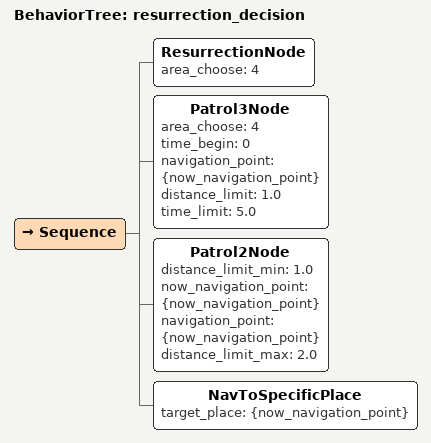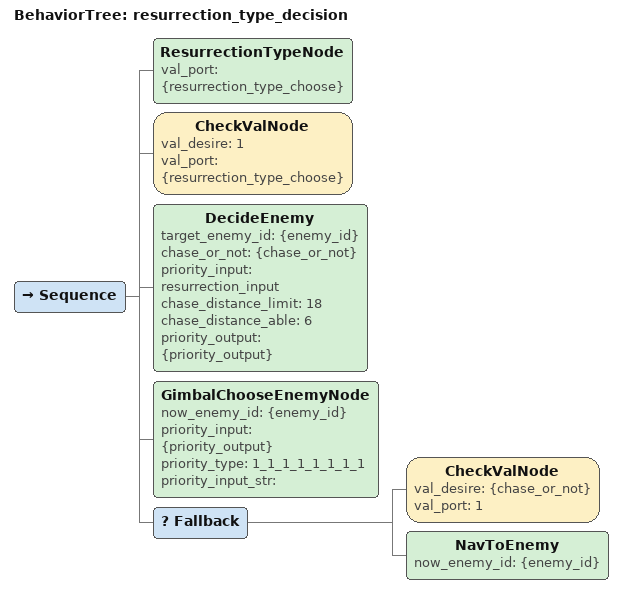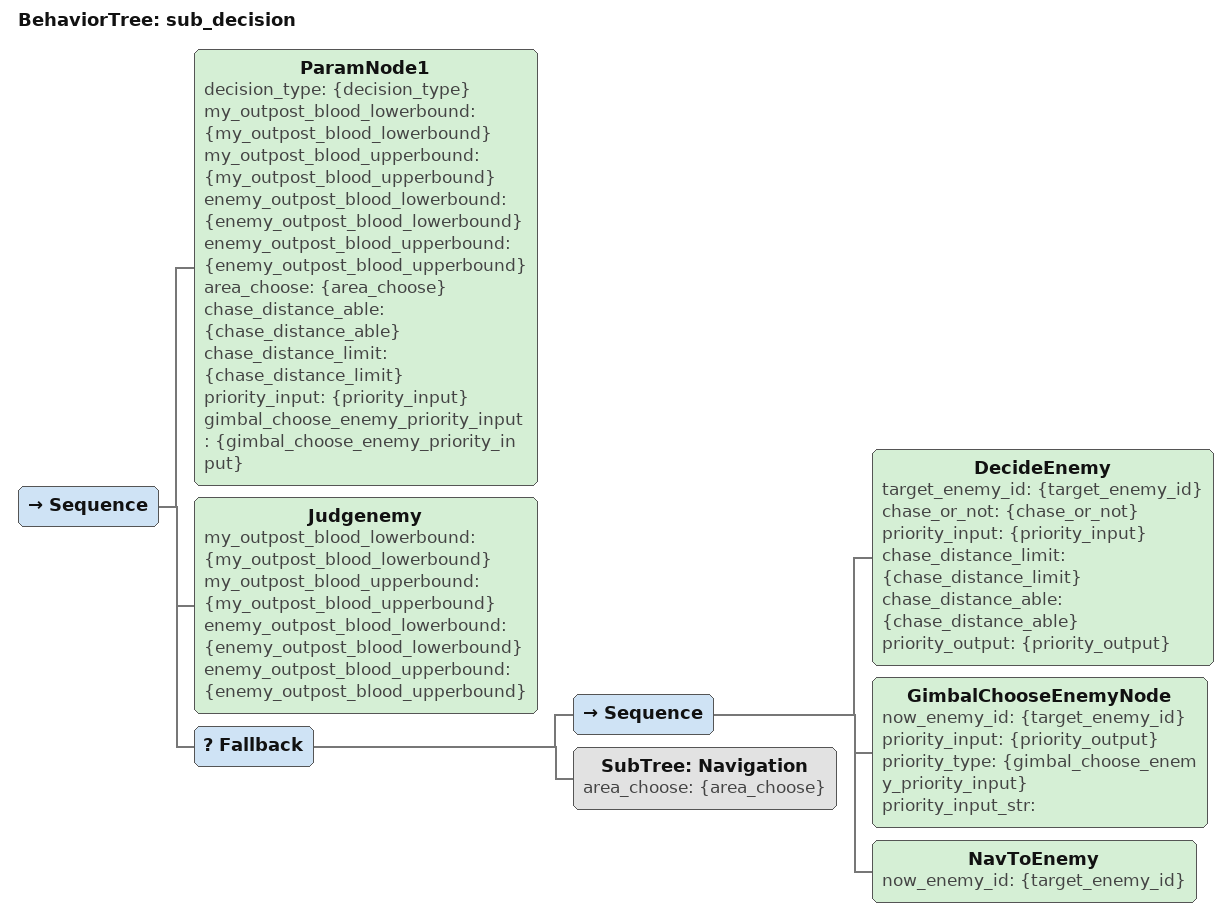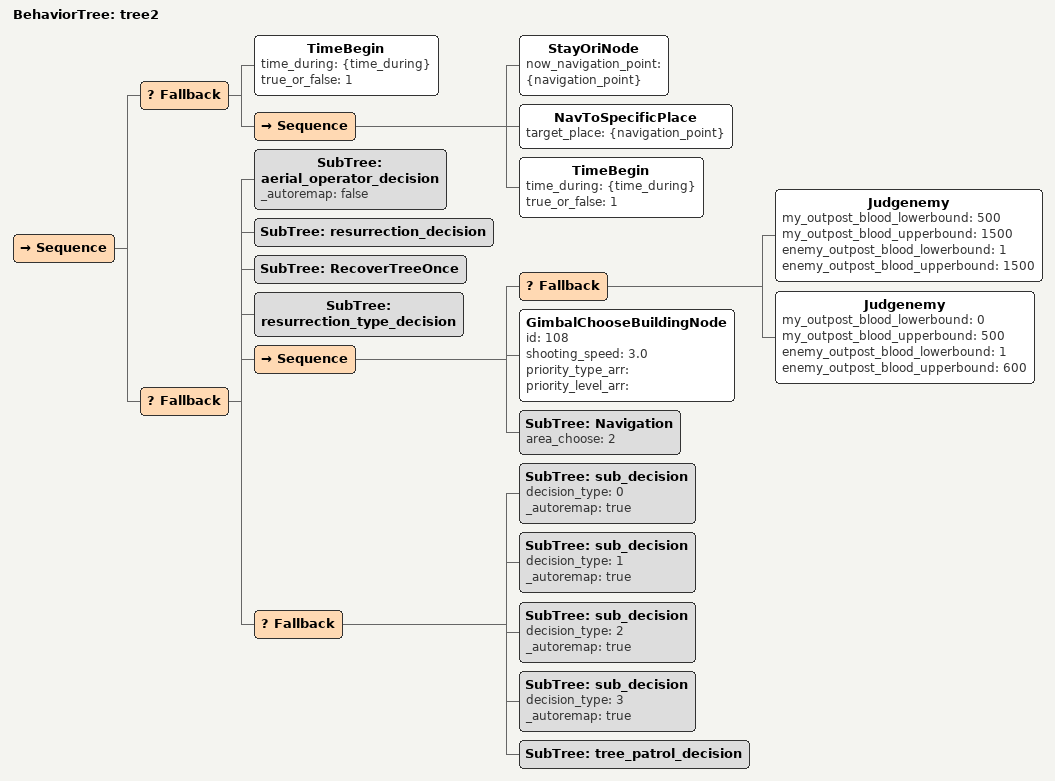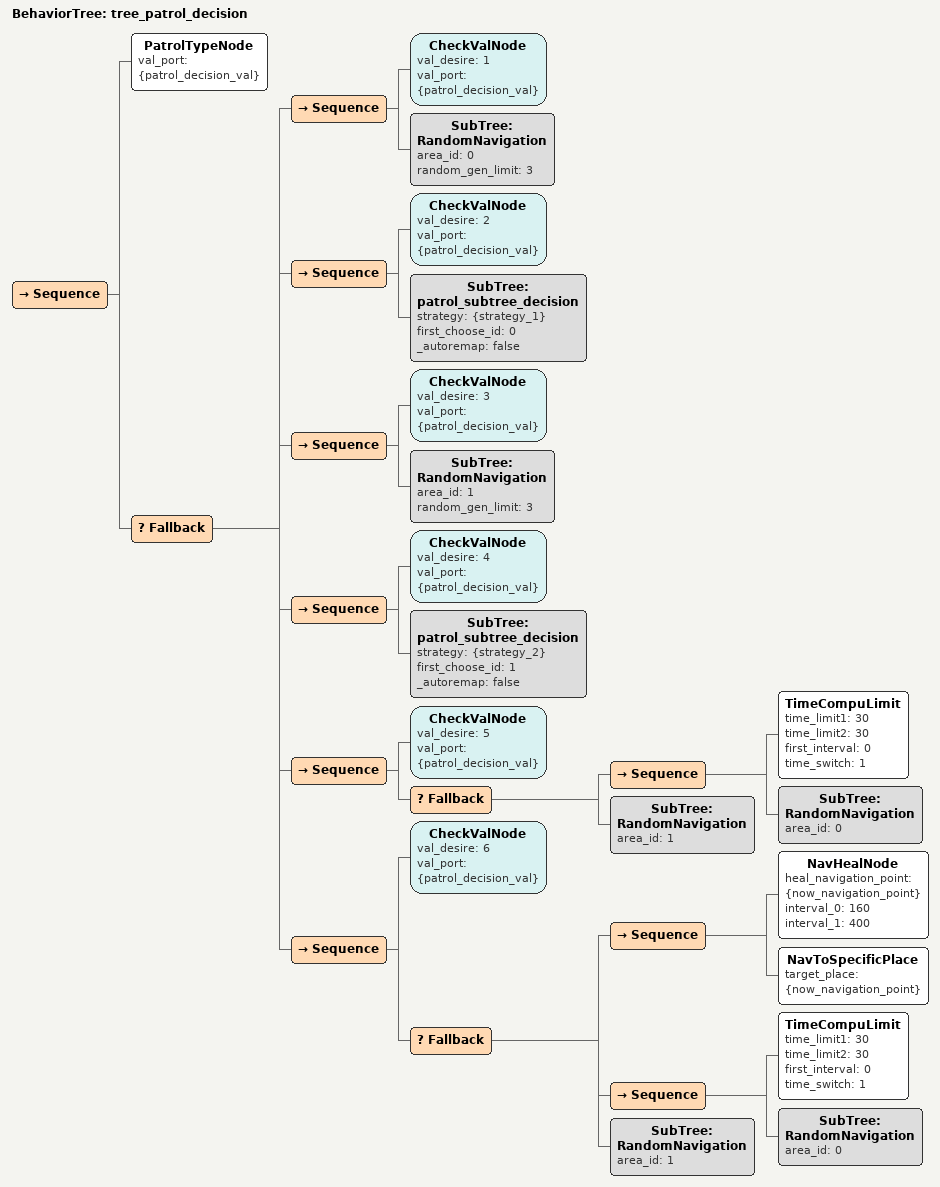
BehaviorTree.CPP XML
<BehaviorTree ID="resurrection_decision">
  <Sequence>
    <ResurrectionNode area_choose="4"/>
    <Patrol3Node area_choose="4" time_begin="0" navigation_point="{now_navigation_point}" distance_limit="1.0" time_limit="5.0"/>
    <Patrol2Node distance_limit_min="1.0" now_navigation_point="{now_navigation_point}" navigation_point="{now_navigation_point}" distance_limit_max="2.0"/>
    <NavToSpecificPlace target_place="{now_navigation_point}"/>
  </Sequence>
</BehaviorTree>

<BehaviorTree ID="resurrection_type_decision">
  <Sequence>
    <ResurrectionTypeNode val_port="{resurrection_type_choose}"/>
    <CheckValNode val_desire="1" val_port="{resurrection_type_choose}"/>
    <DecideEnemy target_enemy_id="{enemy_id}" chase_or_not="{chase_or_not}" priority_input="resurrection_input" chase_distance_limit="18" chase_distance_able="6" priority_output="{priority_output}"/>
    <GimbalChooseEnemyNode now_enemy_id="{enemy_id}" priority_input="{priority_output}" priority_type="1_1_1_1_1_1_1_1" priority_input_str=""/>
    <Fallback>
      <CheckValNode val_desire="{chase_or_not}" val_port="1"/>
      <NavToEnemy now_enemy_id="{enemy_id}"/>
    </Fallback>
  </Sequence>
</BehaviorTree>

<BehaviorTree ID="sub_decision">
  <Sequence>
    <ParamNode1 decision_type="{decision_type}" my_outpost_blood_lowerbound="{my_outpost_blood_lowerbound}" my_outpost_blood_upperbound="{my_outpost_blood_upperbound}" enemy_outpost_blood_lowerbound="{enemy_outpost_blood_lowerbound}" enemy_outpost_blood_upperbound="{enemy_outpost_blood_upperbound}" area_choose="{area_choose}" chase_distance_able="{chase_distance_able}" chase_distance_limit="{chase_distance_limit}" priority_input="{priority_input}" gimbal_choose_enemy_priority_input="{gimbal_choose_enemy_priority_input}"/>
    <Judgenemy my_outpost_blood_lowerbound="{my_outpost_blood_lowerbound}" my_outpost_blood_upperbound="{my_outpost_blood_upperbound}" enemy_outpost_blood_lowerbound="{enemy_outpost_blood_lowerbound}" enemy_outpost_blood_upperbound="{enemy_outpost_blood_upperbound}"/>
    <Fallback>
      <Sequence>
        <DecideEnemy target_enemy_id="{target_enemy_id}" chase_or_not="{chase_or_not}" priority_input="{priority_input}" chase_distance_limit="{chase_distance_limit}" chase_distance_able="{chase_distance_able}" priority_output="{priority_output}"/>
        <GimbalChooseEnemyNode now_enemy_id="{target_enemy_id}" priority_input="{priority_output}" priority_type="{gimbal_choose_enemy_priority_input}" priority_input_str=""/>
        <NavToEnemy now_enemy_id="{target_enemy_id}"/>
      </Sequence>
      <SubTree ID="Navigation" area_choose="{area_choose}"/>
    </Fallback>
  </Sequence>
</BehaviorTree>

<BehaviorTree ID="tree2">
  <Sequence>
    <Fallback>
      <TimeBegin time_during="{time_during}" true_or_false="1"/>
      <Sequence>
        <StayOriNode now_navigation_point="{navigation_point}"/>
        <NavToSpecificPlace target_place="{navigation_point}"/>
        <TimeBegin time_during="{time_during}" true_or_false="1"/>
      </Sequence>
    </Fallback>
    <Fallback>
      <SubTree ID="aerial_operator_decision" _autoremap="false"/>
      <SubTree ID="resurrection_decision"/>
      <SubTree ID="RecoverTreeOnce"/>
      <SubTree ID="resurrection_type_decision"/>
      <Sequence>
        <Fallback>
          <Judgenemy my_outpost_blood_lowerbound="500" my_outpost_blood_upperbound="1500" enemy_outpost_blood_lowerbound="1" enemy_outpost_blood_upperbound="1500"/>
          <Judgenemy my_outpost_blood_lowerbound="0" my_outpost_blood_upperbound="500" enemy_outpost_blood_lowerbound="1" enemy_outpost_blood_upperbound="600"/>
        </Fallback>
        <GimbalChooseBuildingNode id="108" shooting_speed="3.0" priority_type_arr="" priority_level_arr=""/>
        <SubTree ID="Navigation" area_choose="2"/>
      </Sequence>
      <Fallback>
        <SubTree ID="sub_decision" decision_type="0" _autoremap="true"/>
        <SubTree ID="sub_decision" decision_type="1" _autoremap="true"/>
        <SubTree ID="sub_decision" decision_type="2" _autoremap="true"/>
        <SubTree ID="sub_decision" decision_type="3" _autoremap="true"/>
        <SubTree ID="tree_patrol_decision"/>
      </Fallback>
    </Fallback>
  </Sequence>
</BehaviorTree>

<BehaviorTree ID="tree_patrol_decision">
  <Sequence>
    <PatrolTypeNode val_port="{patrol_decision_val}"/>
    <Fallback>
      <Sequence>
        <CheckValNode val_desire="1" val_port="{patrol_decision_val}"/>
        <SubTree ID="RandomNavigation" area_id="0" random_gen_limit="3"/>
      </Sequence>
      <Sequence>
        <CheckValNode val_desire="2" val_port="{patrol_decision_val}"/>
        <SubTree ID="patrol_subtree_decision" strategy="{strategy_1}" first_choose_id="0" _autoremap="false"/>
      </Sequence>
      <Sequence>
        <CheckValNode val_desire="3" val_port="{patrol_decision_val}"/>
        <SubTree ID="RandomNavigation" area_id="1" random_gen_limit="3"/>
      </Sequence>
      <Sequence>
        <CheckValNode val_desire="4" val_port="{patrol_decision_val}"/>
        <SubTree ID="patrol_subtree_decision" strategy="{strategy_2}" first_choose_id="1" _autoremap="false"/>
      </Sequence>
      <Sequence>
        <CheckValNode val_desire="5" val_port="{patrol_decision_val}"/>
        <Fallback>
          <Sequence>
            <TimeCompuLimit time_limit1="30" time_limit2="30" first_interval="0" time_switch="1"/>
            <SubTree ID="RandomNavigation" area_id="0"/>
          </Sequence>
          <SubTree ID="RandomNavigation" area_id="1"/>
        </Fallback>
      </Sequence>
      <Sequence>
        <CheckValNode val_desire="6" val_port="{patrol_decision_val}"/>
        <Fallback>
          <Sequence>
            <NavHealNode heal_navigation_point="{now_navigation_point}" interval_0="160" interval_1="400"/>
            <NavToSpecificPlace target_place="{now_navigation_point}"/>
          </Sequence>
          <Sequence>
            <TimeCompuLimit time_limit1="30" time_limit2="30" first_interval="0" time_switch="1"/>
            <SubTree ID="RandomNavigation" area_id="0"/>
          </Sequence>
          <SubTree ID="RandomNavigation" area_id="1"/>
        </Fallback>
      </Sequence>
    </Fallback>
  </Sequence>
</BehaviorTree>
